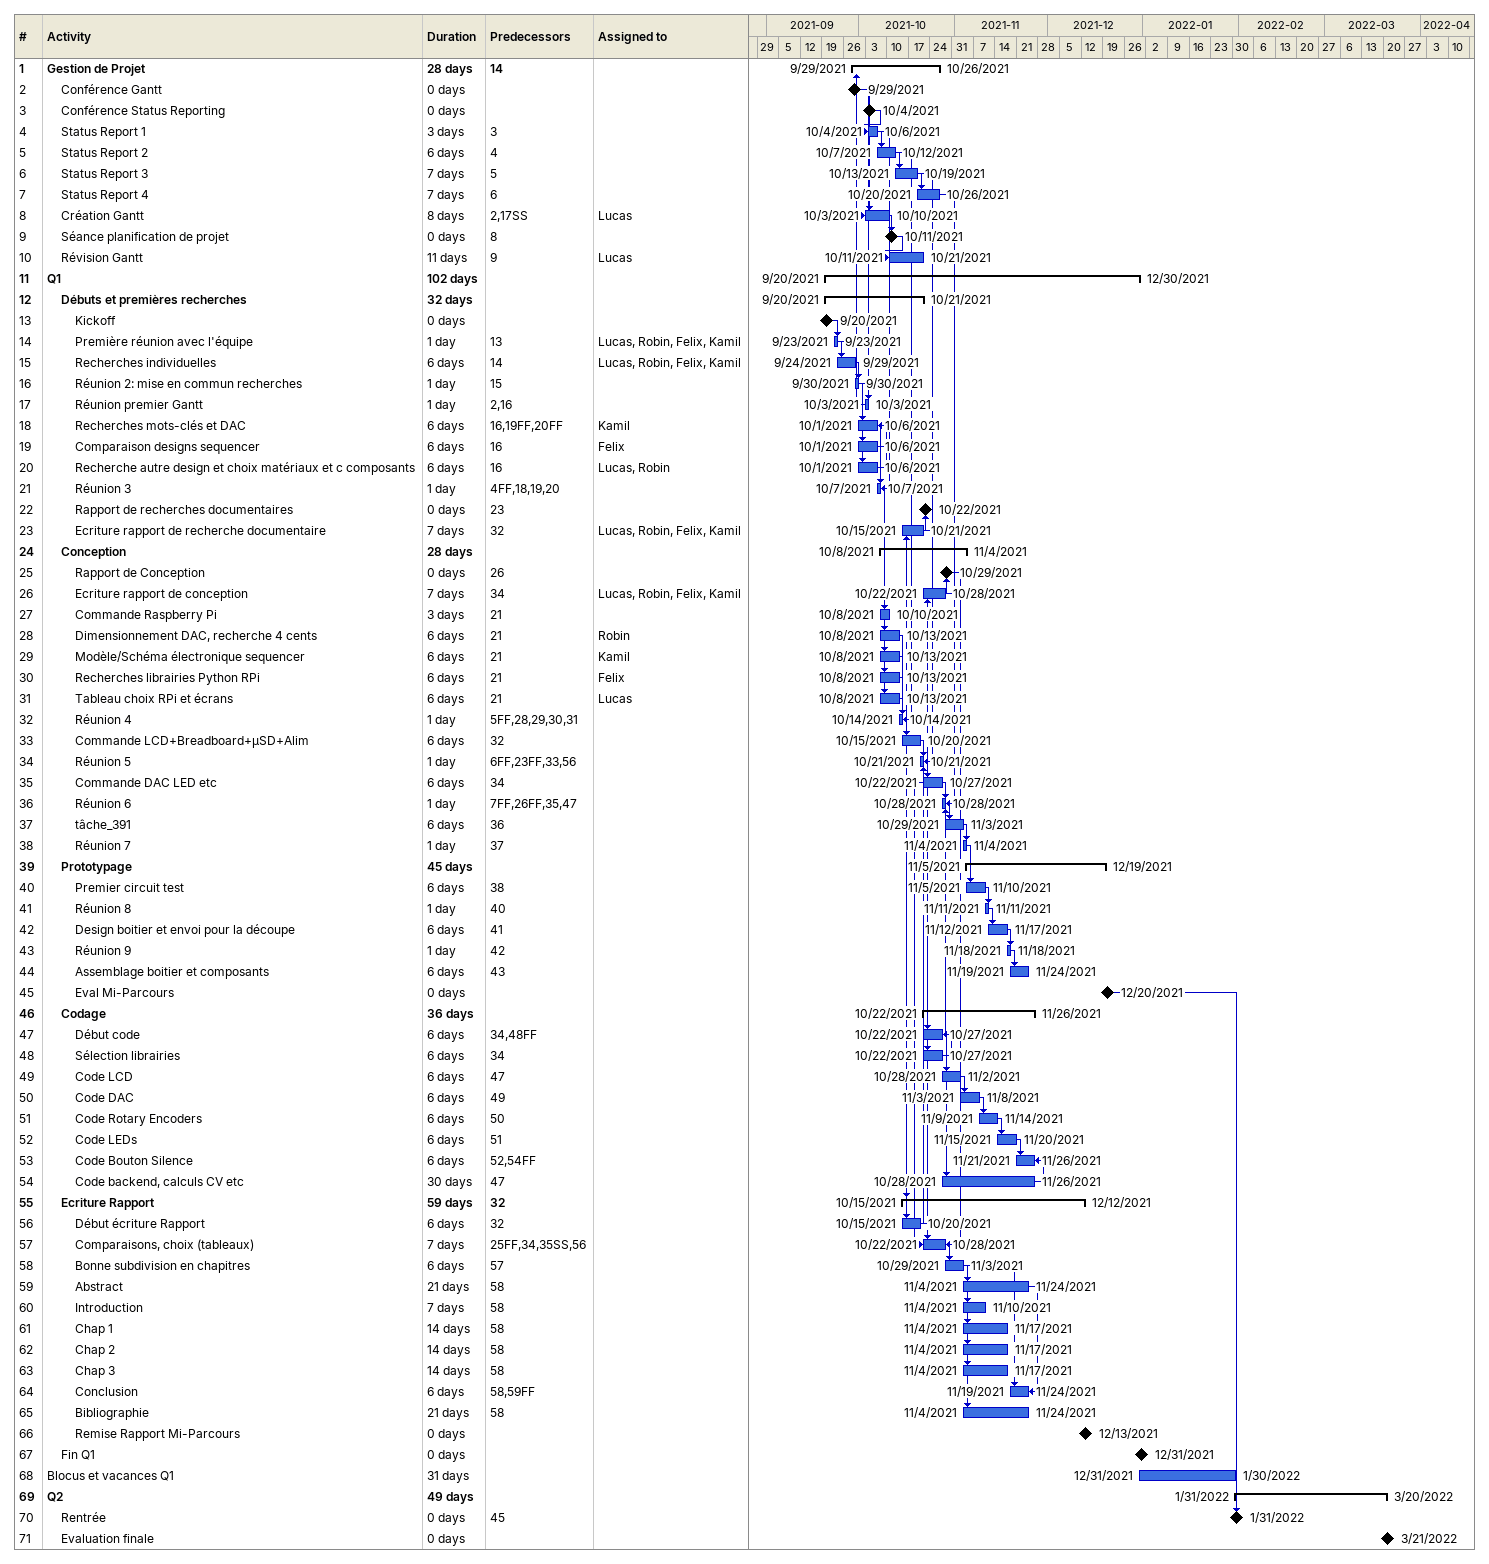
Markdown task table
| ID | Level | Task | Duration | Start | Finish | Predecessors | Resources |
|---|---|---|---|---|---|---|---|
| 1 | 1 | **Gestion de Projet** | 28d | 2021-09-29 | 2021-10-26 | 14 |  |
| 2 | 2 | Conférence Gantt | 0d | 2021-09-29 | 2021-09-29 |  |  |
| 3 | 2 | Conférence Status Reporting | 0d | 2021-10-04 | 2021-10-04 |  |  |
| 4 | 2 | Status Report 1 | 3d | 2021-10-04 | 2021-10-06 | 3 |  |
| 5 | 2 | Status Report 2 | 6d | 2021-10-07 | 2021-10-12 | 4 |  |
| 6 | 2 | Status Report 3 | 7d | 2021-10-13 | 2021-10-19 | 5 |  |
| 7 | 2 | Status Report 4 | 7d | 2021-10-20 | 2021-10-26 | 6 |  |
| 8 | 2 | Création Gantt | 8d | 2021-10-03 | 2021-10-10 | 2, 17SS | Lucas |
| 9 | 2 | Séance planification de projet | 0d | 2021-10-11 | 2021-10-11 | 8 |  |
| 10 | 2 | Révision Gantt | 11d | 2021-10-11 | 2021-10-21 | 9 | Lucas |
| 11 | 1 | **Q1** | 102d | 2021-09-20 | 2021-12-30 |  |  |
| 12 | 2 | **Débuts et premières recherches** | 32d | 2021-09-20 | 2021-10-21 |  |  |
| 13 | 3 | Kickoff | 0d | 2021-09-20 | 2021-09-20 |  |  |
| 14 | 3 | Première réunion avec l'équipe | 1d | 2021-09-23 | 2021-09-23 | 13 | Lucas, Robin, Felix, Kamil |
| 15 | 3 | Recherches individuelles | 6d | 2021-09-24 | 2021-09-29 | 14 | Lucas, Robin, Felix, Kamil |
| 16 | 3 | Réunion 2: mise en commun recherches | 1d | 2021-09-30 | 2021-09-30 | 15 |  |
| 17 | 3 | Réunion premier Gantt | 1d | 2021-10-03 | 2021-10-03 | 2, 16 |  |
| 18 | 3 | Recherches mots-clés et DAC | 6d | 2021-10-01 | 2021-10-06 | 16, 19FF, 20FF | Kamil |
| 19 | 3 | Comparaison designs sequencer | 6d | 2021-10-01 | 2021-10-06 | 16 | Felix |
| 20 | 3 | Recherche autre design et choix matériaux et c composants | 6d | 2021-10-01 | 2021-10-06 | 16 | Lucas, Robin |
| 21 | 3 | Réunion 3 | 1d | 2021-10-07 | 2021-10-07 | 4FF, 18, 19, 20 |  |
| 22 | 3 | Rapport de recherches documentaires | 0d | 2021-10-22 | 2021-10-22 | 23 |  |
| 23 | 3 | Ecriture rapport de recherche documentaire | 7d | 2021-10-15 | 2021-10-21 | 32 | Lucas, Robin, Felix, Kamil |
| 24 | 2 | **Conception** | 28d | 2021-10-08 | 2021-11-04 |  |  |
| 25 | 3 | Rapport de Conception | 0d | 2021-10-29 | 2021-10-29 | 26 |  |
| 26 | 3 | Ecriture rapport de conception | 7d | 2021-10-22 | 2021-10-28 | 34 | Lucas, Robin, Felix, Kamil |
| 27 | 3 | Commande Raspberry Pi | 3d | 2021-10-08 | 2021-10-10 | 21 |  |
| 28 | 3 | Dimensionnement DAC, recherche 4 cents | 6d | 2021-10-08 | 2021-10-13 | 21 | Robin |
| 29 | 3 | Modèle/Schéma électronique sequencer | 6d | 2021-10-08 | 2021-10-13 | 21 | Kamil |
| 30 | 3 | Recherches librairies Python RPi | 6d | 2021-10-08 | 2021-10-13 | 21 | Felix |
| 31 | 3 | Tableau choix RPi et écrans | 6d | 2021-10-08 | 2021-10-13 | 21 | Lucas |
| 32 | 3 | Réunion 4 | 1d | 2021-10-14 | 2021-10-14 | 5FF, 28, 29, 30, 31 |  |
| 33 | 3 | Commande LCD+Breadboard+µSD+Alim | 6d | 2021-10-15 | 2021-10-20 | 32 |  |
| 34 | 3 | Réunion 5 | 1d | 2021-10-21 | 2021-10-21 | 6FF, 23FF, 33, 56 |  |
| 35 | 3 | Commande DAC LED etc | 6d | 2021-10-22 | 2021-10-27 | 34 |  |
| 36 | 3 | Réunion 6 | 1d | 2021-10-28 | 2021-10-28 | 7FF, 26FF, 35, 47 |  |
| 37 | 3 | tâche_391 | 6d | 2021-10-29 | 2021-11-03 | 36 |  |
| 38 | 3 | Réunion 7 | 1d | 2021-11-04 | 2021-11-04 | 37 |  |
| 39 | 2 | **Prototypage** | 45d | 2021-11-05 | 2021-12-19 |  |  |
| 40 | 3 | Premier circuit test | 6d | 2021-11-05 | 2021-11-10 | 38 |  |
| 41 | 3 | Réunion 8 | 1d | 2021-11-11 | 2021-11-11 | 40 |  |
| 42 | 3 | Design boitier et envoi pour la découpe | 6d | 2021-11-12 | 2021-11-17 | 41 |  |
| 43 | 3 | Réunion 9 | 1d | 2021-11-18 | 2021-11-18 | 42 |  |
| 44 | 3 | Assemblage boitier et composants | 6d | 2021-11-19 | 2021-11-24 | 43 |  |
| 45 | 3 | Eval Mi-Parcours | 0d | 2021-12-20 | 2021-12-20 |  |  |
| 46 | 2 | **Codage** | 36d | 2021-10-22 | 2021-11-26 |  |  |
| 47 | 3 | Début code | 6d | 2021-10-22 | 2021-10-27 | 34, 48FF |  |
| 48 | 3 | Sélection librairies | 6d | 2021-10-22 | 2021-10-27 | 34 |  |
| 49 | 3 | Code LCD | 6d | 2021-10-28 | 2021-11-02 | 47 |  |
| 50 | 3 | Code DAC | 6d | 2021-11-03 | 2021-11-08 | 49 |  |
| 51 | 3 | Code Rotary Encoders | 6d | 2021-11-09 | 2021-11-14 | 50 |  |
| 52 | 3 | Code LEDs | 6d | 2021-11-15 | 2021-11-20 | 51 |  |
| 53 | 3 | Code Bouton Silence | 6d | 2021-11-21 | 2021-11-26 | 52, 54FF |  |
| 54 | 3 | Code backend, calculs CV etc | 30d | 2021-10-28 | 2021-11-26 | 47 |  |
| 55 | 2 | **Ecriture Rapport** | 59d | 2021-10-15 | 2021-12-12 | 32 |  |
| 56 | 3 | Début écriture Rapport | 6d | 2021-10-15 | 2021-10-20 | 32 |  |
| 57 | 3 | Comparaisons, choix (tableaux) | 7d | 2021-10-22 | 2021-10-28 | 25FF, 34, 35SS, 56 |  |
| 58 | 3 | Bonne subdivision en chapitres | 6d | 2021-10-29 | 2021-11-03 | 57 |  |
| 59 | 3 | Abstract | 21d | 2021-11-04 | 2021-11-24 | 58 |  |
| 60 | 3 | Introduction | 7d | 2021-11-04 | 2021-11-10 | 58 |  |
| 61 | 3 | Chap 1 | 14d | 2021-11-04 | 2021-11-17 | 58 |  |
| 62 | 3 | Chap 2 | 14d | 2021-11-04 | 2021-11-17 | 58 |  |
| 63 | 3 | Chap 3 | 14d | 2021-11-04 | 2021-11-17 | 58 |  |
| 64 | 3 | Conclusion | 6d | 2021-11-19 | 2021-11-24 | 58, 59FF |  |
| 65 | 3 | Bibliographie | 21d | 2021-11-04 | 2021-11-24 | 58 |  |
| 66 | 3 | Remise Rapport Mi-Parcours | 0d | 2021-12-13 | 2021-12-13 |  |  |
| 67 | 2 | Fin Q1 | 0d | 2021-12-31 | 2021-12-31 |  |  |
| 68 | 1 | Blocus et vacances Q1 | 31d | 2021-12-31 | 2022-01-30 |  |  |
| 69 | 1 | **Q2** | 49d | 2022-01-31 | 2022-03-20 |  |  |
| 70 | 2 | Rentrée | 0d | 2022-01-31 | 2022-01-31 | 45 |  |
| 71 | 2 | Evaluation finale | 0d | 2022-03-21 | 2022-03-21 |  |  |
